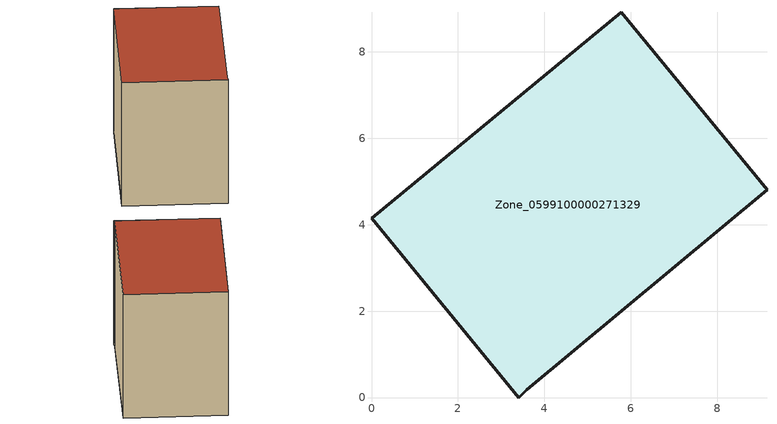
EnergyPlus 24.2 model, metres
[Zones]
Zone_0599100000271329
 floor ground (C_G): 3.59,0.18 3.41,0 0,4.15 5.78,8.91 9.15,4.81 z0
 wall outside (C_F): 9.15,4.81 5.78,8.91 0,4.15 3.41,0 3.59,0.18 9.15,4.81 z0:7.17
 roof outside (C_R): 3.41,0 3.59,0.18 9.15,4.81 5.78,8.91 0,4.15 z7.17
[BUILDING]
Pand.0599100000271329: North Axis=0; Terrain=City; Loads Convergence Tolerance Value=0.04; Temperature Convergence Tolerance Value=0.4; Solar Distribution=FullExterior; Maximum Number of Warmup Days=25; Minimum Number of Warmup Days=1
[Site:Location]
Rotterdam.The.Hague.AP_ZH_NLD Design_Conditions: Latitude=51.96; Longitude=4.45; Time Zone=1; Elevation=-4.5
[SITE:GROUNDTEMPERATURE:BUILDINGSURFACE]
18, 18, 18, 18, 18, 18, 18, 18, 18, 18, 18, 18
[MATERIAL] Thermal Absorptance=0.9; Solar Absorptance=0.7; Visible Absorptance=0.7
Name | Roughness | Thickness | Conductivity | Density | Specific Heat
G.TC.1946 | MediumSmooth | 0.15 | 1 | 540 | 1210
F.TC.1946 | Rough | 0.3 | 0.857143 | 1920 | 840
R.TC.1946 | MediumRough | 0.2 | 0.909091 | 1500 | 1000
[CONSTRUCTION]
C_G: G.TC.1946
C_F: F.TC.1946
C_R: R.TC.1946
[ZONE]
Zone_0599100000271329: Type=1; Multiplier=1; Ceiling Height=Autocalculate; Volume=Autocalculate; Floor Area=autocalculate; Part of Total Floor Area=Yes
[ZONEINFILTRATION:DESIGNFLOWRATE]
Infil_Zone_0599100000271329: Zone or ZoneList or Space or SpaceList=Zone_0599100000271329; Schedule=AlwaysOn; Design Flow Rate Calculation Method=Flow/Area; Flow Rate per Floor Area=0.003; Constant Term Coefficient=1; Temperature Term Coefficient=0; Velocity Term Coefficient=0; Velocity Squared Term Coefficient=0
[HVACTEMPLATE:ZONE:IDEALLOADSAIRSYSTEM]
Zone_0599100000271329: Maximum Heating Supply Air Temperature=50; Minimum Cooling Supply Air Temperature=13; Maximum Heating Supply Air Humidity Ratio=0.0156; Minimum Cooling Supply Air Humidity Ratio=0.0077; Heating Limit=NoLimit; Cooling Limit=NoLimit; Dehumidification Control Type=ConstantSensibleHeatRatio; Cooling Sensible Heat Ratio=0.7; Dehumidification Setpoint=60; Humidification Control Type=None; Humidification Setpoint=30; Outdoor Air Method=None; Outdoor Air Flow Rate per Person=0.00944; Outdoor Air Flow Rate per Zone Floor Area=0; Outdoor Air Flow Rate per Zone=0; Demand Controlled Ventilation Type=None; Outdoor Air Economizer Type=NoEconomizer; Heat Recovery Type=None; Sensible Heat Recovery Effectiveness=0.7; Latent Heat Recovery Effectiveness=0.65
[ZONECONTROL:THERMOSTAT]
ThermostatControl_Zone_0599100000271329: Zone or ZoneList=Zone_0599100000271329; Control Type Schedule=DualSetpointControlType; Control 1=Thermostat_Zone_0599100000271329; Temperature Difference Between Cutout And Setpoint=0
[THERMOSTATSETPOINT:DUALSETPOINT]
Thermostat_Zone_0599100000271329: Heating Setpoint Temperature Schedule=HeatingSetpoint_Zone_0599100000271329; Cooling Setpoint Temperature Schedule=CoolingSetpoint_Zone_0599100000271329
[SCHEDULE:COMPACT]
HeatingSetpoint_Zone_0599100000271329: Through: 12/31, For: AllDays, Until: 24:00, 21
CoolingSetpoint_Zone_0599100000271329: Through: 12/31, For: AllDays, Until: 24:00, 24
DualSetpointControlType: Through: 12/31, For: AllDays, Until: 24:00, 4
AlwaysOn: Through: 12/31, For: AllDays, Until: 24:00, 1
